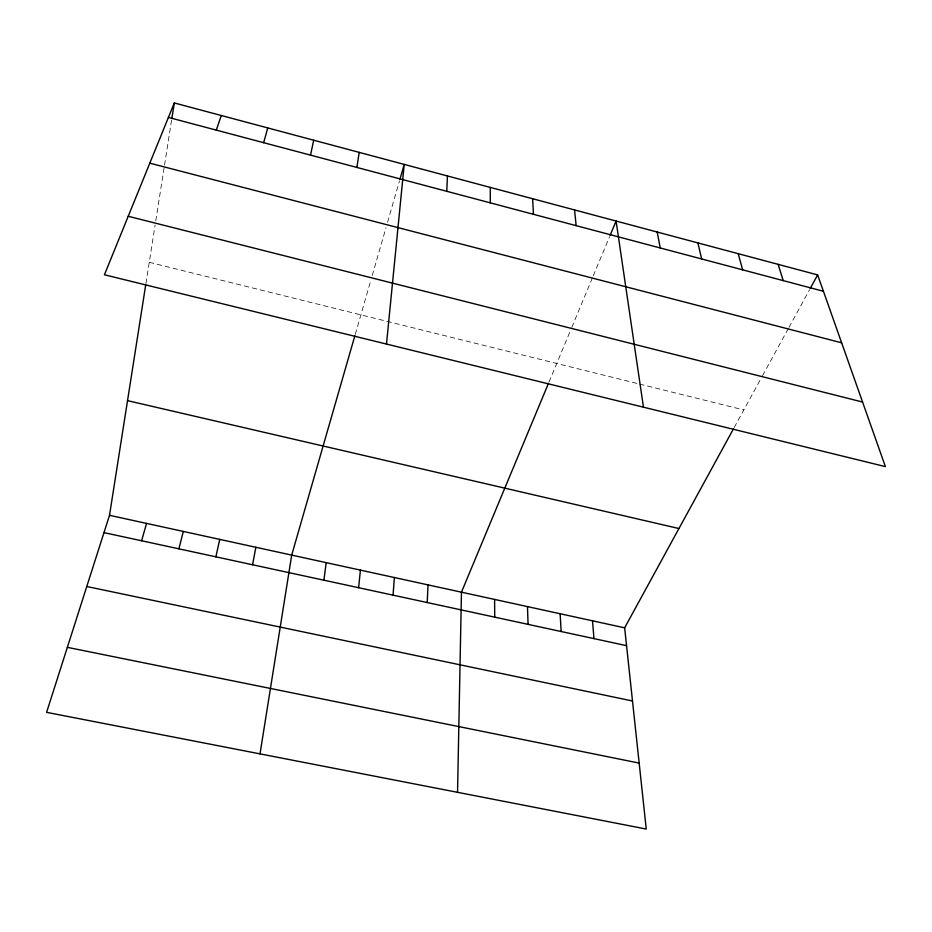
<?xml version="1.0" encoding="UTF-8"?>
<svg xmlns="http://www.w3.org/2000/svg" width="932" height="932" viewBox="0 0 932 932"><rect width="100%" height="100%" fill="white"/><g stroke="black" fill="none" stroke-linecap="round" stroke-linejoin="round"><path stroke-width="0.7" stroke-dasharray="4.66 3.5" d="M145.928 283.526L155.108 225.043M155.772 220.872L164.312 166.513M164.533 165.104L171.616 119.96M355.278 334.367L371.041 279.612M372.218 275.534L385.965 227.792M387.549 222.305L399.444 180.994M549.018 382.003L570.664 330.068M571.782 327.388L592.729 277.095M593.276 275.79L609.551 236.728M734.183 427.532L761.153 378.217M762.539 375.678L788.274 328.623M788.973 327.353L809.535 289.759M149.26 262.3L638.129 383.704M639.515 384.042L743.806 409.94"/><path stroke-width="1.4" d="M457.542 792.317L461.457 592.181L548.47 383.332M427.217 602.55L428.033 584.888M446.754 191.293L447.453 175.973M393.059 595.152L394.364 577.525M386.489 344.059L404.22 164.416L399.84 179.62M358.622 587.708L360.416 570.116M323.905 580.193L326.188 562.637M356.863 167.434L359.204 152.382M733.496 428.79L624.638 627.83L646.249 829.049L46.6 712.339L109.51 515.314L145.707 284.947M171.838 118.55L174.296 102.951L817.644 274.917L885.4 466.617L104.431 274.777L174.296 102.951M260.016 753.872L291.704 555.099L354.871 335.753M252.549 564.757L255.869 547.282M310.519 155.131L313.711 140.219M215.875 556.835L219.742 539.383M178.897 548.832L183.301 531.426M263.674 142.701L267.74 127.929M141.606 540.758L146.569 523.4M216.306 130.119L221.268 115.51M610.099 235.412L616.087 221.047L643.464 407.191M810.211 288.524L817.644 274.917M67.349 647.344L639.166 763.098M86.781 586.508L632.502 700.992M103.988 532.626L626.56 645.666M109.51 515.314L624.638 627.83M127.521 400.643L678.939 528.537M128.22 216.271L862.578 402.053M149.807 163.17L841.643 342.813M168.412 117.409L823.434 291.285M778.127 264.35L783.241 280.625M738.214 253.69L742.653 269.849M697.905 242.914L701.656 258.968M657.2 232.033L660.24 247.97M574.566 209.945L576.151 225.649M592.507 620.805L593.987 638.618M560.132 613.734L561.157 631.523M532.615 198.737L533.465 214.313M527.489 606.604L528.071 624.358M494.601 599.427L494.717 617.147M490.255 187.414L490.325 202.861"/></g></svg>
